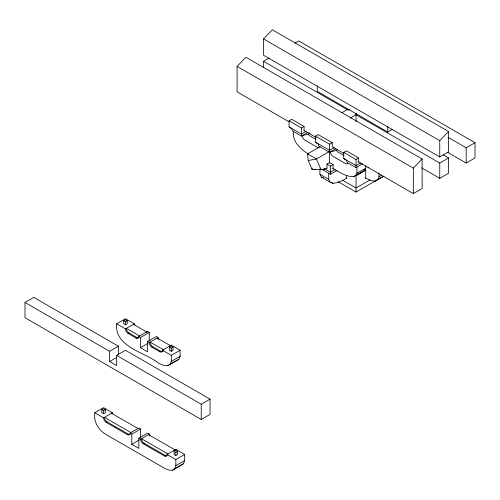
<?xml version="1.0" encoding="UTF-8"?>
<svg xmlns="http://www.w3.org/2000/svg" width="500" height="500" viewBox="0 0 500 500"><rect width="100%" height="100%" fill="white"/><g stroke="black" fill="none" stroke-linecap="round" stroke-linejoin="round"><path stroke-width="0.75" d="M112.613 414.031A3.738 2.156 60 0 1 112.413 412.744L103.6 407.656L94.787 412.744C93.425 421.362 98.138 429.625 105.363 434.113L165.281 468.706L169.513 470.231L172.688 470.231L174.8 468.706L175.856 465.656L175.856 459.55L167.044 454.462A3.738 2.156 60 0 1 164.4 455.988L143.256 443.781A3.738 2.156 60 0 1 140.612 439.2L138.85 438.181L138.85 448.356L131.8 444.288L131.8 434.113L140.612 429.025L140.612 437.744M172.688 470.231L183.612 463.619L184.669 460.569L184.669 454.462L175.856 449.375L167.044 454.462M134.469 325.069A3.738 2.156 60 0 1 134.269 323.787L125.456 318.7L116.644 323.787C114.231 347.156 145.531 352.256 158.938 363.469L163.875 365.4L167.575 365.706L170.044 364.387L171.275 361.431L171.275 355.331L162.463 350.244A3.738 2.156 60 0 1 159.819 351.769L151.888 347.188A3.738 2.156 60 0 1 149.244 342.612L147.481 341.594L147.481 351.769L140.438 347.7L140.438 337.525L149.244 332.438L149.244 341.156M170.044 364.387L178.856 359.3L180.087 356.344L180.087 350.244L171.275 345.156L162.463 350.244M365.288 178.062L371.55 180.763L375.25 181.069L377.719 179.744L378.95 176.794L378.95 172.975M332.587 168.337C339.087 171.9 345.7 176.669 353.4 176.694L355.75 175.606L356.925 173.231L356.925 167.125M355.75 175.606L364.562 170.519L365.737 168.144L365.737 165.856M319.137 147.469A3.738 2.156 60 0 1 317.269 147.287L304.938 140.162A3.738 2.156 60 0 1 302.294 135.588L308.463 134.056L309.344 132.875M347.912 163.094A3.738 2.156 60 0 1 345.469 163.569L333.131 156.444A3.738 2.156 60 0 1 330.487 151.862L336.656 150.338L337.537 149.15M289.075 121.85L237.087 91.831L237.087 66.394L245.894 57.237L422.131 158.988L422.131 188.494L413.319 193.581L357.95 161.612M263.519 38.925L272.331 29.769L448.562 131.512L448.562 151.862L439.756 156.95L263.519 55.206L263.519 38.925L439.756 140.675L439.756 156.95M413.319 193.581L413.319 168.144L422.131 158.988M439.756 140.675L448.562 131.512M263.519 67.412L263.519 61.306L269.188 58.038M294.988 43.137L298.769 40.963L475 142.706L475 157.969L466.188 163.056L447.35 152.181M306.112 131.344L301.413 134.056L289.075 126.938L289.075 120.831L291.719 119.306L304.056 126.425L304.056 130.5M289.075 120.831L301.413 127.956L304.056 126.425M289.075 126.938L291.625 128.744L292.6 131.006L301.413 136.094L308.019 132.281M342.006 112.656L347.231 109.637M349.369 109.419L348.113 110.15L263.519 61.306M25 302.475L109.594 351.312L109.594 361.488L116.644 365.556L116.644 355.381L125.45 350.294L210.044 399.137L210.044 414.4L201.231 419.481L25 317.738L25 302.475L33.812 297.387L118.406 346.225L118.406 354.95M334.306 147.625L329.606 150.338L315.506 142.2L315.506 136.094L318.15 134.569L332.25 142.706L332.25 146.775L343.769 153.425M356.419 113.494L355.163 114.219L439.756 163.056L448.562 157.969L448.562 173.231L439.756 178.319L421.525 167.794M350.169 118.119L356.044 114.725L356.044 121.594M327.125 168.05L325.375 169.062L320.975 169.569L312.162 169.569L308.231 160.5L307.581 153.9L320.138 146.65M315.506 136.094L329.606 144.231L332.25 142.706M328.944 151.738L316.388 158.988L308.231 160.5M335.556 148.938L329.606 152.375L319.031 146.269L318.056 144.006L315.506 142.2M360.744 162.887L356.044 165.6L343.706 158.481L343.706 152.375L346.35 150.85L358.688 157.969L358.688 162.037M326.962 168.144L326.962 164.075L329.606 162.55L333.131 164.581L333.131 168.656M317.269 85.981L317.269 91.325L387.762 132.025L392.25 129.431M326.962 164.075L330.487 166.112L333.131 164.581M335.188 169.5L330.487 172.213L324.544 168.781M321.8 169.237L330.487 174.25L337.1 170.431M343.706 152.375L356.044 159.494L358.688 157.969M343.706 158.481L346.256 160.287L347.231 162.55L356.044 167.638L362.65 163.819M346.788 178.062L342.825 180.356L337.188 182.694L332.956 183.306L330.138 182.188L321.325 177.1L319.913 174.25L319.913 168.906M356.925 173.231L365.737 168.144M353.4 176.694L358.431 173.781M359.694 173.056L364.562 170.519M365.737 178.319L365.737 170.181L356.044 175.775L356.044 192.056L338.2 181.756M123.694 320.737L125.456 319.719L127.219 320.737L127.219 323.787L125.456 324.806L123.694 323.787L123.694 320.737L125.456 321.75L127.219 320.737M370.144 179.844L356.044 187.987L342.612 180.231M378.95 176.794L381.469 175.338M356.044 192.056L377.188 179.844M375.25 181.069L383.431 176.344M377.719 179.744L384.012 176.112M116.644 323.787L125.456 328.875L134.269 323.787M125.456 328.875A3.738 2.156 60 0 0 128.1 333.456L128.981 332.944L136.912 337.525A3.738 2.156 60 0 0 138.781 337.706M109.594 351.312L118.406 346.225M128.1 333.456L136.031 338.031L136.912 337.525M136.031 338.031A3.738 2.156 60 0 0 138.675 336.506L147.481 331.419L149.244 332.438M448.025 137.306L466.188 147.794L475 142.706M109.594 361.488L116.512 357.494M147.481 341.594L156.294 336.506L158.056 337.525A3.738 2.156 60 0 0 158.506 339.475M140.438 347.7L147.988 343.338M149.244 342.612L158.056 337.525M151.888 347.188L152.769 346.681L160.7 351.256A3.738 2.156 60 0 0 162.9 351.169M159.819 351.769L160.7 351.256M169.513 347.188L171.275 346.169L173.038 347.188L173.038 350.244L171.275 351.256L169.513 350.244L169.513 347.188L171.275 348.206L173.038 347.188M171.275 355.331L180.087 350.244M171.275 361.431L180.087 356.344M167.575 365.706L178.856 359.3M101.838 409.694L103.6 408.675L105.363 409.694L105.363 412.744L103.6 413.762L101.838 412.744L101.838 409.694L103.6 410.712L105.363 409.694M94.787 412.744L103.6 417.831L112.413 412.744M103.6 417.831A3.738 2.156 60 0 0 106.244 422.413L107.125 421.9L128.275 434.113A3.738 2.156 60 0 0 130.144 434.3M106.244 422.413L127.394 434.619L128.275 434.113M127.394 434.619A3.738 2.156 60 0 0 130.037 433.094L138.85 428.006L140.612 429.025M138.85 438.181L147.662 433.094L149.425 434.113A3.738 2.156 60 0 0 149.869 436.062M131.8 444.288L139.35 439.925M140.612 439.2L149.425 434.113M116.644 355.381L201.231 404.225L210.044 399.137M143.256 443.781L144.137 443.269L165.281 455.481A3.738 2.156 60 0 0 167.15 455.662M164.4 455.988L165.281 455.481M174.094 451.406L175.856 450.394L177.619 451.406L177.619 454.462L175.856 455.481L174.094 454.462L174.094 451.406L175.856 452.425L177.619 451.406M175.856 459.55L184.669 454.462M175.856 465.656L184.669 460.569M174.8 468.706L183.612 463.619M315.1 169.231L312.162 169.569L312.162 168.113M323.175 169.062L325.375 169.062M321.325 177.1L323.438 177.938M443.194 154.869L448.562 157.969M237.087 66.394L413.319 168.144M303.931 130.425L316.087 137.444M315.831 139.331L309.344 135.588A1.244 0.719 60 0 1 308.463 134.056M344.031 155.612L337.537 151.862A1.244 0.719 60 0 1 336.656 150.338M364.444 169.431L365.737 170.181M307.581 153.9L316.388 158.988L320.975 169.569M319.913 174.25L328.725 179.338L330.138 182.188M331.069 182.213L332.956 183.306M157.175 338.031L170.394 345.662M139.556 336L126.337 328.369A3.738 2.156 60 0 0 128.981 332.944M138.675 336.506L140.438 337.525M137.969 428.519L111.531 413.256A3.738 2.156 60 0 0 111.581 413.881M148.544 434.619L174.975 449.881A3.738 2.156 60 0 1 174.925 450.45M130.919 432.587L104.481 417.325A3.738 2.156 60 0 0 107.125 421.9M130.037 433.094L131.8 434.113M308.169 153.931C300.569 148.906 291.875 141.412 293.481 131.263M466.188 147.794L466.188 163.056M439.756 163.056L439.756 178.319M387.762 126.681L387.762 132.025M356.044 159.494L356.044 167.638M346.35 175.362L346.35 178.319M330.487 166.112L330.487 174.25M329.606 144.231L329.606 163.025M328.725 173.231L328.725 179.338M301.413 127.956L301.413 136.094M201.231 404.225L201.231 419.481M175.856 452.425L175.856 455.481M171.275 348.206L171.275 351.256M125.456 321.75L125.456 324.806M103.6 410.712L103.6 413.762M368.969 167.463A3.738 2.156 60 0 1 368.013 167.369M175.856 449.375A3.738 2.156 60 0 1 175.806 449.938M167.875 454.519A3.738 2.156 60 0 0 167.925 453.95L141.494 438.694A3.738 2.156 60 0 0 144.137 443.269M171.275 345.156A3.738 2.156 60 0 1 171.225 345.719M163.294 350.3A3.738 2.156 60 0 0 163.344 349.731L150.125 342.1A3.738 2.156 60 0 0 152.769 346.681M147.481 331.419A3.738 2.156 60 0 1 147.431 331.987M146.55 332.494A3.738 2.156 60 0 0 146.6 331.925L133.387 324.294A3.738 2.156 60 0 0 133.438 324.919"/></g></svg>
